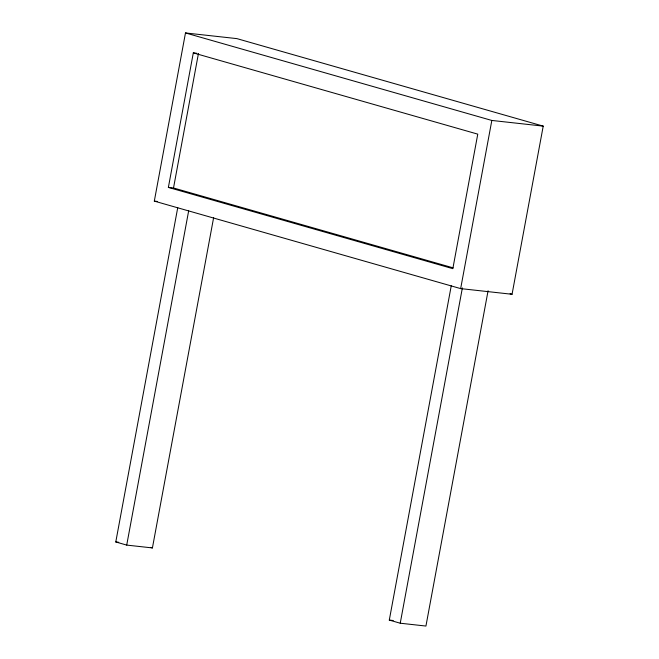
<?xml version="1.0" encoding="UTF-8"?>
<svg xmlns="http://www.w3.org/2000/svg" width="659" height="659" viewBox="0 0 659 659"><rect width="100%" height="100%" fill="white"/><g stroke="black" fill="none" stroke-linecap="round" stroke-linejoin="round"><path stroke-width="0.99" d="M154.313 201.11L185.484 32.95L236.886 38.617L543.222 126.124L512.059 294.276L460.657 288.609L154.313 201.11L157.336 201.44M193.309 52.893L477.767 134.139L452.832 268.666L168.375 187.42L193.309 52.893L196.736 53.272M453.038 267.826L173.515 187.98L198.45 53.461M213.623 217.668L152.418 547.926L126.717 545.092L115.778 541.962L177.732 207.667M126.717 545.092L188.672 210.798M488.08 290.743L425.936 626.05L400.235 623.216L389.296 620.086L451.25 285.792M460.657 288.609L491.828 120.449L185.484 32.95M400.235 623.216L462.379 287.909M491.828 120.449L543.222 126.124M168.375 187.42L173.515 187.98M115.778 541.962L118.744 542.291M389.296 620.086L393.25 620.523M510.082 293.716L512.059 294.276M150.59 547.407L152.418 547.926"/></g></svg>
